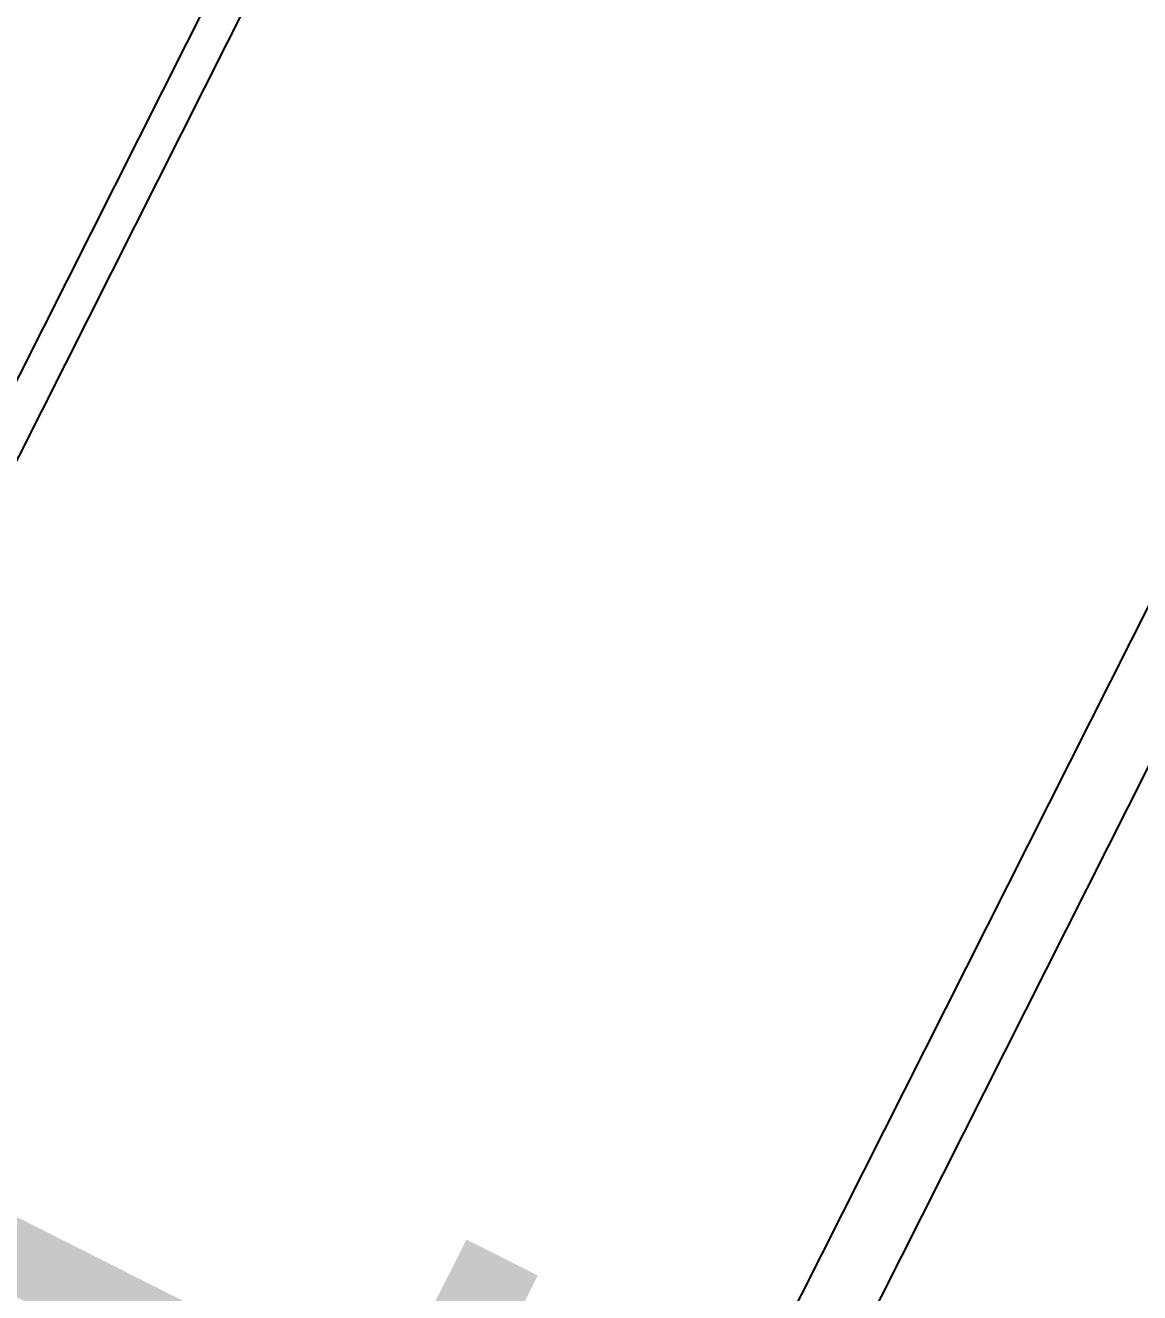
# Model space of a CAD drawing. Header units: metres. Extents: x 0 to 547597, y 0 to 1844684.
# Drawn here: x 543452.044 to 543455.133, y 1844567.933 to 1844571.445 of the extents above; entities that cross this region are included whole.
import ezdxf

# ---------------------------------------------------------------- set-up
doc = ezdxf.new("R2010")
doc.units = ezdxf.units.M
doc.layers.add('5_Thep', color=4, linetype='Continuous')
doc.layers.add('TUONG RAO', color=61, linetype='Continuous')
doc.layers.add('6', color=6, linetype='Continuous', lineweight=18)
doc.styles.add('VNA', font='hoatbif.shx', dxfattribs={"width": 0.8})

# ---------------------------------------------------------------- blocks, each defined once
blk = doc.blocks.new('mb moiTQK')
at = {"layer": 'TUONG RAO'}
for p, q in [((-84.5126, -80.4325), (-87.028, -80.4325)), ((-84.6126, -80.5325), (-87.0348, -80.5325))]:
    blk.add_line(p, q, dxfattribs=at)
blk.add_lwpolyline([(-81, -77.2498), (-80.0775, -77.2498), (-80.0775, -87.7498), (-94.5774, -87.7498), (-94.5774, -77.2498), (-81.9, -77.2498)], dxfattribs=at)
blk.add_lwpolyline([(-94.3774, -77.4498), (-80.2775, -77.4498), (-80.2775, -87.5498), (-94.3774, -87.5498)], close=True, dxfattribs=at)
at = {"layer": '6', "style": 'VNA', "width": 0.8}
blk.add_text('T3', height=2, dxfattribs=at).set_placement((-83.4738, -80.126))
blk = doc.blocks.new('ACAD-DinhViTuyenDz220kV')
blk.add_circle((543470.1879, 1844560.0696), 117.5514)
at = {"layer": '5_Thep', "rotation": 243.2403583287449}
blk.add_blockref('mb moiTQK', (543485.661, 1844458.313), dxfattribs=at)

msp = doc.modelspace()

# ---------------------------------------------------------------- block references
msp.add_blockref('ACAD-DinhViTuyenDz220kV', (0, 0))

doc.saveas('drawing.dxf')
